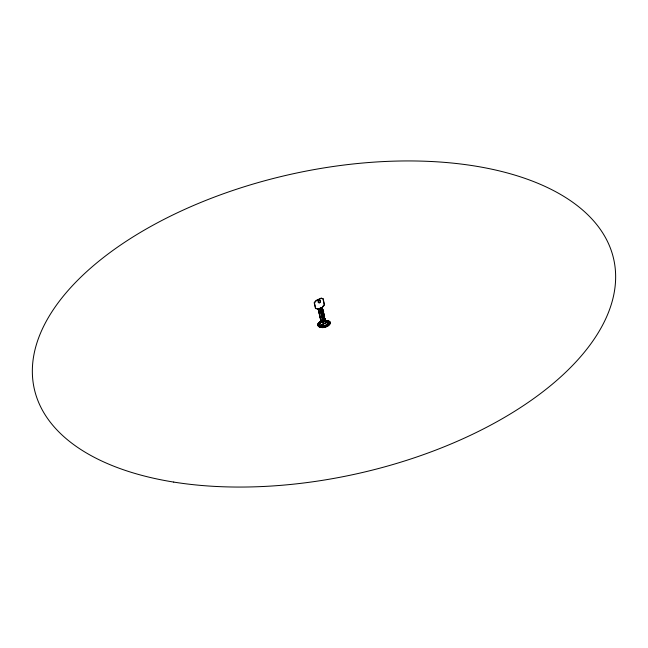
<?xml version="1.0" encoding="UTF-8"?>
<svg xmlns="http://www.w3.org/2000/svg" width="648" height="648" viewBox="0 0 648 648"><rect width="100%" height="100%" fill="white"/><g stroke="black" fill="none" stroke-linecap="round" stroke-linejoin="round"><path stroke-width="0.97" d="M324.13 320.339L328.698 320.946L330.083 322.121L330.253 323.271C328.52 327.532 320.258 329.549 317.731 325.288L317.99 323.636L319.48 321.967L321.035 321.351L321.764 321.667L319.124 323.66L319.302 325.693L322.542 326.876L326.527 325.993L329.314 322.647L328.496 321.481L326.576 320.59L324 320.76L323.984 321.303L326.057 321.133L327.621 321.878L327.985 323.546C326.211 326.033 322.68 326.341 320.007 325.369L319.399 326.049L321.286 326.786L321.692 325.766L322.542 326.876M320.347 322.518L321.027 321.862L321.805 322.137M324.275 320.995L327.734 321.286L328.884 322.339L328.941 323.644C326.705 326.632 322.542 326.746 319.181 326.738L317.731 325.288L319.1 325.004M326.738 326.624L326.705 325.571M317.828 325.701L317.99 323.636L319.124 323.66M327.629 325.377L327.726 324.932L326.851 324.737M327.734 321.286L328.698 320.946L328.487 321.829L329.565 321.376L330.148 322.412M327.515 324.049L328.552 324.105L328.479 324.664L329.03 323.903L329.314 322.647L328.147 322.939M317.723 324.842L319.091 322.664L319.699 322.85M318.897 325.45L319.415 322.866L322.51 321.627M320.476 327.41L319.634 324.089L320.768 322.51M319.788 324.794L319.083 324.964L319.399 325.652L321.206 326.422L322.461 326.511L322.736 325.952L323.854 326.6L326.835 325.28L326.017 325.28M325.118 321.189L327.459 320.541L329.63 321.667M318.743 324.745L319.634 324.089M322.032 309.218C323.409 307.33 320.93 310.222 323.255 309.776L322.574 311.064L323.255 309.776M324.081 317.552L324.526 316.783L324.373 318.306L324.235 317.674M323.895 316.694L324.113 314.426L324.462 315.382L323.895 316.694L324.68 316.904M329.565 321.376L328.884 322.339L330.083 322.121L329.759 323.887L325.183 327.159L324.891 326.268L326.803 326.163L323.376 327.151L320.217 326.892M322.542 322.315L324.227 320.72M323.595 322.032L320.234 308.108L319.812 308.302L323.174 322.226L322.072 322.534L323.441 321.91L325.215 318.533L325.49 319.189L323.295 321.797M323.303 314.256C324.996 312.587 322.169 315.001 324.275 314.555M322.623 306.593L324.251 304.592L323.109 299.489M324.551 304.835L322.38 307.5L318.492 309.282L315.446 308.399L314.167 302.648L316.062 300.461L321.254 298.088L323.214 298.874L324.389 304.706M323.992 313.656L322.55 313.227L323.579 311.963L323.409 311.218L322.412 310.943M322.712 313.349L323.733 312.093L323.409 311.218M318.346 326.446L319.302 325.693M315.746 308.642L314.458 302.883L316.362 300.704L321.546 298.323L323.214 298.874M326.057 321.133L326.576 320.59L326.689 321.108M318.784 323.028L321.035 321.351M326.957 321.513L328.496 321.481L327.621 321.878M321.943 327.564L323.303 326.535L323.546 327.475M320.857 325.652L319.245 327.029M318.589 308.861L315.446 308.399M318.735 308.975L318.338 309.153L321.044 321.262M321.335 307.784L319.958 308.416L323.174 322.226M321.651 324.51L325.968 322.412L326.284 322.761L321.951 324.753L321.627 324.405L321.951 324.753M321.926 324.64L326.284 322.761M330.253 323.271L328.941 323.644L329.921 324.186M328.001 322.267L329.079 322.445M317.917 324.551L318.856 324.397M327.985 323.546L329.03 323.903M324.429 320.639L326.033 320.549M319.829 323.611L318.946 323.992M328.99 323.133L330.221 323.149M322.461 326.511L323.895 326.77M327.499 320.703L325.166 320.46L325.345 320.971M327.224 325.158L328.107 325.92M322.55 313.227L323.838 313.535M320.59 322.259L319.48 321.967L319.869 322.194M323.741 316.572L324.526 316.783M322.574 311.064L323.571 311.348M328.131 324.599L329.192 325.085M321.416 326.584L320.217 326.503M324.219 318.176L325.369 318.662M328.577 321.845L327.475 321.116M322.226 307.371L322.615 308.545M321.197 307.67L324.381 320.849M321.197 321.392L318.192 309.039L320.898 321.149L322.226 322.655M320.898 321.149L321.505 321.894L320.258 316.313M324.932 325.62L325.256 326.462M321.027 321.862L321.149 322.331M320.379 308.221L323.441 321.91M318.8 309.793L319.837 314.45M323.814 325.766L323.854 326.6M318.427 300.85A1.231 0.972 -51.2 0 1 320.185 300.923A1.231 0.972 -51.2 0 1 319.01 302.624A1.231 0.972 -51.2 0 1 318.241 301.109M323.943 321.133A4.317 2.228 -12.6 0 1 327.831 323.587A4.317 2.228 -12.6 0 1 321.084 325.579A4.317 2.228 -12.6 0 1 321.813 321.756M319.496 323.231L318.873 323.644L320.274 323.004L319.496 323.231M173.729 482.08A296.873 153.341 -12.6 0 0 615.6 279.604A296.873 153.341 -12.6 0 0 182.671 210.316A296.873 153.341 -12.6 0 0 173.729 482.08M319.683 302.762A1.231 0.972 -51.2 0 0 320.25 300.802A1.231 0.972 -51.2 0 0 318.419 301.636A1.231 0.972 -51.2 0 0 319.683 302.762"/></g></svg>
